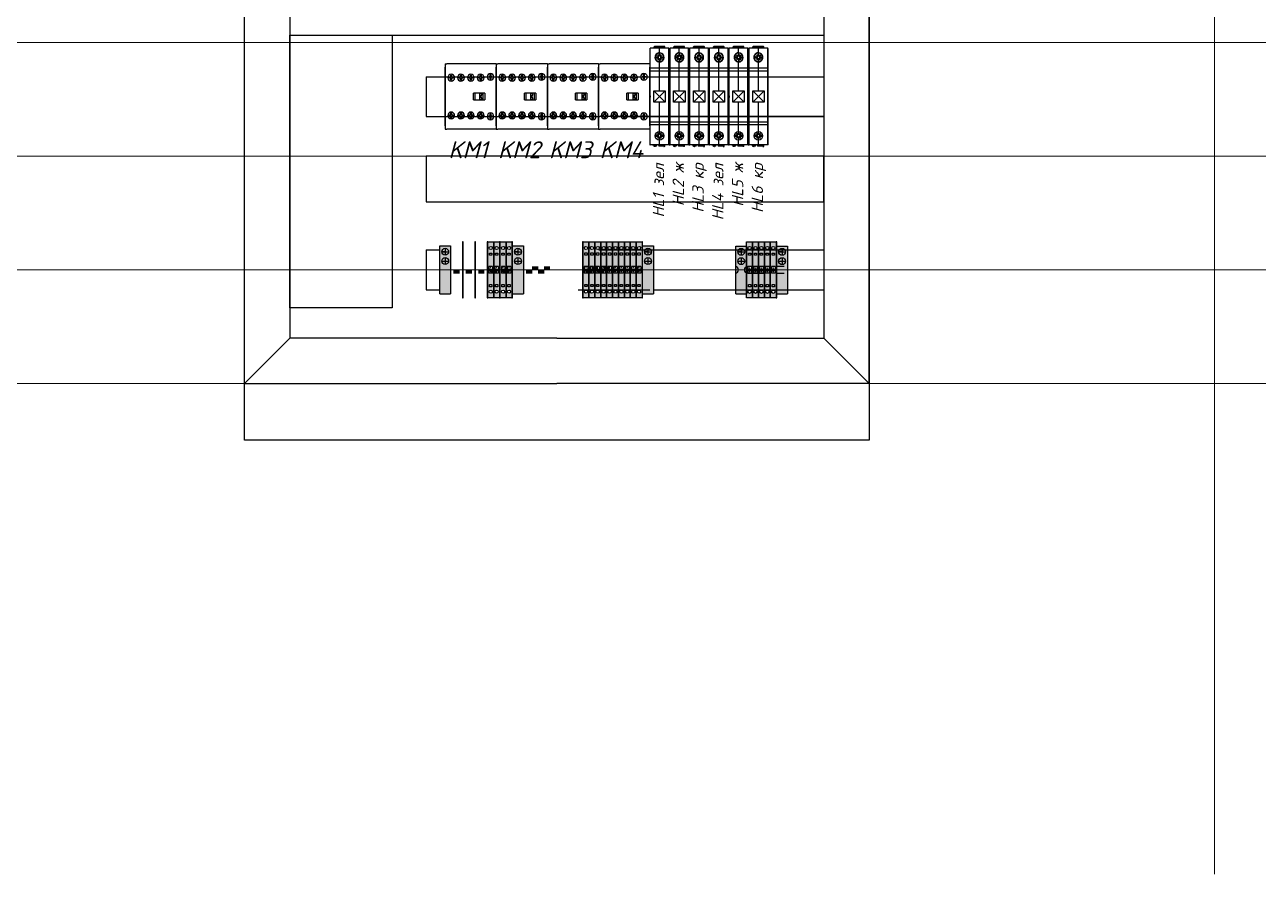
# Model space of a CAD drawing. Header units: millimetres. Extents: x 0 to 53000, y -591 to 24400.
# Drawn here: x 24309 to 25395, y 1893 to 2641 of the extents above; entities that cross this region are included whole.
import ezdxf
from ezdxf.enums import TextEntityAlignment as Align

# ---------------------------------------------------------------- set-up
doc = ezdxf.new("R2010")
doc.units = ezdxf.units.MM
for name, color, linetype, lineweight in [('КК перф 40х60', 6, 'Continuous', 30), ('Основная', 7, 'Continuous', 30), ('Перемычка', 6, 'Continuous', 140)]:
    doc.layers.add(name, color=color, linetype=linetype, lineweight=lineweight)
doc.layers.add('Привязки', color=2, linetype='Continuous', lineweight=0, plot=False, transparency=0.8)
doc.styles.add('текст', font='isocpeui.ttf')

# ---------------------------------------------------------------- blocks, each defined once
blk = doc.blocks.new('КМ')
at = {"layer": 'Основная'}
for p, q in [((0, 28.8), (0, 28.8)), ((0, 28.8), (0, 25.8)), ((0, 28.8), (1.4, 28.8)), ((0, 28.8), (0, -28.8)), ((0, 23.4), (0, 25.8)), ((0, 25.8), (0, 25.8)), ((0, -23.4), (0, 23.4)), ((0, 23.4), (0, 23.4)), ((0, 22), (0, 22)), ((1.4, 28.8), (1.4, 28.8)), ((43.6, 28.8), (1.4, 28.8)), ((43.6, 28.8), (43.6, 28.8)), ((45, 28.8), (43.6, 28.8)), ((45, 28.8), (45, 28.8)), ((45, 28.8), (45, 25.8)), ((45, 25.8), (45, 25.8)), ((45, 23.4), (45, 25.8)), ((45, 23.4), (45, 23.4)), ((45, -23.4), (45, 23.4)), ((45, 22), (45, 22)), ((0, 16.5), (0, 16.5)), ((3.7, 16.2), (3.7, 17)), ((3.7, 17), (4.9, 17)), ((3.7, 17), (3.7, 17)), ((4.9, 16.2), (3.7, 16.2)), ((3.7, 16.2), (3.7, 16.2)), ((4.9, 18.9), (5.7, 18.9)), ((4.9, 17), (4.9, 18.9)), ((4.9, 18.9), (4.9, 18.9)), ((4.9, 17), (4.9, 17)), ((4.9, 14.4), (4.9, 16.2)), ((4.9, 16.2), (4.9, 16.2)), ((5.7, 14.4), (4.9, 14.4)), ((4.9, 14.4), (4.9, 14.4)), ((5.7, 18.9), (5.7, 17)), ((5.7, 18.9), (5.7, 18.9)), ((5.7, 17), (6.9, 17)), ((5.7, 17), (5.7, 17)), ((6.9, 16.2), (5.7, 16.2)), ((5.7, 16.2), (5.7, 14.4)), ((5.7, 16.2), (5.7, 16.2)), ((5.7, 14.4), (5.7, 14.4)), ((6.9, 17), (6.9, 16.2)), ((6.9, 17), (6.9, 17)), ((6.9, 16.2), (6.9, 16.2)), ((12.3, 16.2), (12.3, 17)), ((12.3, 17), (13.5, 17)), ((12.3, 17), (12.3, 17)), ((13.5, 16.2), (12.3, 16.2)), ((12.3, 16.2), (12.3, 16.2)), ((13.5, 18.9), (14.3, 18.9)), ((13.5, 17), (13.5, 18.9)), ((13.5, 18.9), (13.5, 18.9)), ((13.5, 17), (13.5, 17)), ((13.5, 14.4), (13.5, 16.2)), ((13.5, 16.2), (13.5, 16.2)), ((14.3, 14.4), (13.5, 14.4)), ((13.5, 14.4), (13.5, 14.4)), ((14.3, 18.9), (14.3, 17)), ((14.3, 18.9), (14.3, 18.9)), ((14.3, 17), (15.5, 17)), ((14.3, 17), (14.3, 17)), ((15.5, 16.2), (14.3, 16.2)), ((14.3, 16.2), (14.3, 14.4)), ((14.3, 16.2), (14.3, 16.2)), ((14.3, 14.4), (14.3, 14.4)), ((15.5, 17), (15.5, 16.2)), ((15.5, 17), (15.5, 17)), ((15.5, 16.2), (15.5, 16.2)), ((21, 16.2), (21, 17)), ((21, 17), (22.2, 17)), ((21, 17), (21, 17)), ((22.2, 16.2), (21, 16.2)), ((21, 16.2), (21, 16.2)), ((22.2, 18.9), (23, 18.9)), ((22.2, 17), (22.2, 18.9)), ((22.2, 18.9), (22.2, 18.9)), ((22.2, 17), (22.2, 17)), ((22.2, 14.4), (22.2, 16.2)), ((22.2, 16.2), (22.2, 16.2)), ((23, 14.4), (22.2, 14.4)), ((22.2, 14.4), (22.2, 14.4)), ((23, 18.9), (23, 17)), ((23, 18.9), (23, 18.9)), ((23, 17), (24.2, 17)), ((23, 17), (23, 17)), ((24.2, 16.2), (23, 16.2)), ((23, 16.2), (23, 14.4)), ((23, 16.2), (23, 16.2)), ((23, 14.4), (23, 14.4)), ((24.2, 17), (24.2, 16.2)), ((24.2, 17), (24.2, 17)), ((24.2, 16.2), (24.2, 16.2)), ((29.6, 16.2), (29.6, 17)), ((29.6, 17), (30.8, 17)), ((29.6, 17), (29.6, 17)), ((30.8, 16.2), (29.6, 16.2)), ((29.6, 16.2), (29.6, 16.2)), ((30.8, 18.9), (31.6, 18.9)), ((30.8, 17), (30.8, 18.9)), ((30.8, 18.9), (30.8, 18.9)), ((30.8, 17), (30.8, 17)), ((30.8, 14.4), (30.8, 16.2)), ((30.8, 16.2), (30.8, 16.2)), ((31.6, 14.4), (30.8, 14.4)), ((30.8, 14.4), (30.8, 14.4)), ((31.6, 18.9), (31.6, 17)), ((31.6, 18.9), (31.6, 18.9)), ((31.6, 17), (32.8, 17)), ((31.6, 17), (31.6, 17)), ((32.8, 16.2), (31.6, 16.2)), ((31.6, 16.2), (31.6, 14.4)), ((31.6, 16.2), (31.6, 16.2)), ((31.6, 14.4), (31.6, 14.4)), ((32.8, 17), (32.8, 16.2)), ((32.8, 17), (32.8, 17)), ((32.8, 16.2), (32.8, 16.2)), ((38.3, 17), (38.3, 17.8)), ((38.3, 17.8), (39.5, 17.8)), ((38.3, 17.8), (38.3, 17.8)), ((39.5, 17), (38.3, 17)), ((38.3, 17), (38.3, 17)), ((39.5, 19.7), (40.3, 19.7)), ((39.5, 17.8), (39.5, 19.7)), ((39.5, 19.7), (39.5, 19.7)), ((39.5, 17.8), (39.5, 17.8)), ((39.5, 15.2), (39.5, 17)), ((39.5, 17), (39.5, 17)), ((40.3, 15.2), (39.5, 15.2)), ((39.5, 15.2), (39.5, 15.2)), ((40.3, 19.7), (40.3, 17.8)), ((40.3, 19.7), (40.3, 19.7)), ((40.3, 17.8), (41.5, 17.8)), ((40.3, 17.8), (40.3, 17.8)), ((41.5, 17), (40.3, 17)), ((40.3, 17), (40.3, 15.2)), ((40.3, 17), (40.3, 17)), ((40.3, 15.2), (40.3, 15.2)), ((41.5, 17.8), (41.5, 17)), ((41.5, 17.8), (41.5, 17.8)), ((41.5, 17), (41.5, 17)), ((45, 16.5), (45, 16.5)), ((24.8, -3), (24.8, 3)), ((34.8, 3), (24.8, 3)), ((26.3, -3), (26.3, 3)), ((32.2, 2.5), (30.2, 2.5)), ((30.2, 2.5), (30.2, 2.5)), ((30.2, 2.5), (30.2, -2.5)), ((31.7, -1.2), (31.7, 1.2)), ((31.7, 1.2), (32.2, 1.2)), ((31.7, 1.2), (31.7, 1.2)), ((32.2, 2.5), (32.2, 2.5)), ((32.2, 1.2), (32.2, 2.5)), ((32.2, 1.2), (32.2, 1.2)), ((33.2, 3), (33.2, -3)), ((34.8, 3), (34.8, -3)), ((24.8, -3), (34.8, -3)), ((24.8, -3), (24.8, -3)), ((26.3, -3), (26.3, -3)), ((32.2, -2.5), (30.2, -2.5)), ((30.2, -2.5), (30.2, -2.5)), ((32.2, -1.2), (31.7, -1.2)), ((31.7, -1.2), (31.7, -1.2)), ((32.2, -2.5), (32.2, -1.2)), ((32.2, -1.2), (32.2, -1.2)), ((32.2, -2.5), (32.2, -2.5)), ((33.2, -3), (33.2, -3)), ((34.8, -3), (34.8, -3)), ((0, -16.5), (0, -16.5)), ((0, -17.5), (0, -17.5)), ((3.7, -17), (3.7, -16.2)), ((3.7, -16.2), (4.9, -16.2)), ((3.7, -16.2), (3.7, -16.2)), ((4.9, -17), (3.7, -17)), ((3.7, -17), (3.7, -17)), ((4.9, -14.4), (5.7, -14.4)), ((4.9, -16.2), (4.9, -14.4)), ((4.9, -14.4), (4.9, -14.4)), ((4.9, -16.2), (4.9, -16.2)), ((4.9, -18.9), (4.9, -17)), ((4.9, -17), (4.9, -17)), ((5.7, -18.9), (4.9, -18.9)), ((4.9, -18.9), (4.9, -18.9)), ((5.7, -14.4), (5.7, -16.2)), ((5.7, -14.4), (5.7, -14.4)), ((5.7, -16.2), (6.9, -16.2)), ((5.7, -16.2), (5.7, -16.2)), ((6.9, -17), (5.7, -17)), ((5.7, -17), (5.7, -18.9)), ((5.7, -17), (5.7, -17)), ((5.7, -18.9), (5.7, -18.9)), ((6.9, -16.2), (6.9, -17)), ((6.9, -16.2), (6.9, -16.2)), ((6.9, -17), (6.9, -17)), ((12.3, -17), (12.3, -16.2)), ((12.3, -16.2), (13.5, -16.2)), ((12.3, -16.2), (12.3, -16.2)), ((13.5, -17), (12.3, -17)), ((12.3, -17), (12.3, -17)), ((13.5, -14.4), (14.3, -14.4)), ((13.5, -16.2), (13.5, -14.4)), ((13.5, -14.4), (13.5, -14.4)), ((13.5, -16.2), (13.5, -16.2)), ((13.5, -18.9), (13.5, -17)), ((13.5, -17), (13.5, -17)), ((14.3, -18.9), (13.5, -18.9)), ((13.5, -18.9), (13.5, -18.9)), ((14.3, -14.4), (14.3, -16.2)), ((14.3, -14.4), (14.3, -14.4)), ((14.3, -16.2), (15.5, -16.2)), ((14.3, -16.2), (14.3, -16.2)), ((15.5, -17), (14.3, -17)), ((14.3, -17), (14.3, -18.9)), ((14.3, -17), (14.3, -17)), ((14.3, -18.9), (14.3, -18.9)), ((15.5, -16.2), (15.5, -17)), ((15.5, -16.2), (15.5, -16.2)), ((15.5, -17), (15.5, -17)), ((21, -17), (21, -16.2)), ((21, -16.2), (22.2, -16.2)), ((21, -16.2), (21, -16.2)), ((22.2, -17), (21, -17)), ((21, -17), (21, -17)), ((22.2, -14.4), (23, -14.4)), ((22.2, -16.2), (22.2, -14.4)), ((22.2, -14.4), (22.2, -14.4)), ((22.2, -16.2), (22.2, -16.2)), ((22.2, -18.9), (22.2, -17)), ((22.2, -17), (22.2, -17)), ((23, -18.9), (22.2, -18.9)), ((22.2, -18.9), (22.2, -18.9)), ((23, -14.4), (23, -16.2)), ((23, -14.4), (23, -14.4)), ((23, -16.2), (24.2, -16.2)), ((23, -16.2), (23, -16.2)), ((24.2, -17), (23, -17)), ((23, -17), (23, -18.9)), ((23, -17), (23, -17)), ((23, -18.9), (23, -18.9)), ((24.2, -16.2), (24.2, -17)), ((24.2, -16.2), (24.2, -16.2)), ((24.2, -17), (24.2, -17)), ((29.6, -17), (29.6, -16.2)), ((29.6, -16.2), (30.8, -16.2)), ((29.6, -16.2), (29.6, -16.2)), ((30.8, -17), (29.6, -17)), ((29.6, -17), (29.6, -17)), ((30.8, -14.4), (31.6, -14.4)), ((30.8, -16.2), (30.8, -14.4)), ((30.8, -14.4), (30.8, -14.4)), ((30.8, -16.2), (30.8, -16.2)), ((30.8, -18.9), (30.8, -17)), ((30.8, -17), (30.8, -17)), ((31.6, -18.9), (30.8, -18.9)), ((30.8, -18.9), (30.8, -18.9)), ((31.6, -14.4), (31.6, -16.2)), ((31.6, -14.4), (31.6, -14.4)), ((31.6, -16.2), (32.8, -16.2)), ((31.6, -16.2), (31.6, -16.2)), ((32.8, -17), (31.6, -17)), ((31.6, -17), (31.6, -18.9)), ((31.6, -17), (31.6, -17)), ((31.6, -18.9), (31.6, -18.9)), ((32.8, -16.2), (32.8, -17)), ((32.8, -16.2), (32.8, -16.2)), ((32.8, -17), (32.8, -17)), ((38.3, -17.8), (38.3, -17)), ((38.3, -17), (39.5, -17)), ((38.3, -17), (38.3, -17)), ((38.3, -17.8), (38.3, -17)), ((38.3, -17), (39.5, -17)), ((38.3, -17), (38.3, -17)), ((39.5, -17.8), (38.3, -17.8)), ((38.3, -17.8), (38.3, -17.8)), ((39.5, -17.8), (38.3, -17.8)), ((38.3, -17.8), (38.3, -17.8)), ((39.5, -15.2), (40.3, -15.2)), ((39.5, -17), (39.5, -15.2)), ((39.5, -15.2), (39.5, -15.2)), ((39.5, -15.2), (40.3, -15.2)), ((39.5, -17), (39.5, -15.2)), ((39.5, -15.2), (39.5, -15.2)), ((39.5, -17), (39.5, -17)), ((39.5, -17), (39.5, -17)), ((39.5, -19.7), (39.5, -17.8)), ((39.5, -17.8), (39.5, -17.8)), ((39.5, -19.7), (39.5, -17.8)), ((39.5, -17.8), (39.5, -17.8)), ((40.3, -19.7), (39.5, -19.7)), ((39.5, -19.7), (39.5, -19.7)), ((40.3, -19.7), (39.5, -19.7)), ((39.5, -19.7), (39.5, -19.7)), ((40.3, -15.2), (40.3, -17)), ((40.3, -15.2), (40.3, -15.2)), ((40.3, -15.2), (40.3, -17)), ((40.3, -15.2), (40.3, -15.2)), ((40.3, -17), (41.5, -17)), ((40.3, -17), (40.3, -17)), ((40.3, -17), (41.5, -17)), ((40.3, -17), (40.3, -17)), ((41.5, -17.8), (40.3, -17.8)), ((40.3, -17.8), (40.3, -19.7)), ((40.3, -17.8), (40.3, -17.8)), ((41.5, -17.8), (40.3, -17.8)), ((40.3, -17.8), (40.3, -19.7)), ((40.3, -17.8), (40.3, -17.8)), ((40.3, -19.7), (40.3, -19.7)), ((40.3, -19.7), (40.3, -19.7)), ((41.5, -17), (41.5, -17.8)), ((41.5, -17), (41.5, -17)), ((41.5, -17), (41.5, -17.8)), ((41.5, -17), (41.5, -17)), ((41.5, -17.8), (41.5, -17.8)), ((41.5, -17.8), (41.5, -17.8)), ((45, -16.5), (45, -16.5)), ((45, -17.5), (45, -17.5)), ((0, -22), (0, -22)), ((0, -25.8), (0, -23.4)), ((0, -23.4), (0, -23.4)), ((0, -25.8), (0, -28.8)), ((0, -25.8), (0, -25.8)), ((0, -28.8), (0, -28.8)), ((0, -28.8), (1.4, -28.8)), ((43.6, -28.8), (1.4, -28.8)), ((1.4, -28.8), (1.4, -28.8)), ((43.6, -28.8), (43.6, -28.8)), ((45, -28.8), (43.6, -28.8)), ((45, -22), (45, -22)), ((45, -23.4), (45, -23.4)), ((45, -25.8), (45, -23.4)), ((45, -25.8), (45, -25.8)), ((45, -25.8), (45, -28.8)), ((45, -28.8), (45, -28.8))]:
    blk.add_line(p, q, dxfattribs=at)
for centre, start, end in [((5.3, 16.6), 0, 180), ((5.3, 16.6), 180, 270), ((5.3, 16.6), 270, 0), ((13.9, 16.6), 0, 180), ((13.9, 16.6), 180, 270), ((13.9, 16.6), 270, 0), ((22.6, 16.6), 0, 180), ((22.6, 16.6), 180, 270), ((22.6, 16.6), 270, 0), ((31.2, 16.6), 0, 180), ((31.2, 16.6), 180, 270), ((31.2, 16.6), 270, 0), ((39.9, 17.4), 90, 180), ((39.9, 17.4), 180, 0), ((39.9, 17.4), 0, 90), ((5.3, -16.6), 0, 180), ((5.3, -16.6), 180, 270), ((5.3, -16.6), 270, 0), ((13.9, -16.6), 90, 180), ((13.9, -16.6), 180, 0), ((13.9, -16.6), 0, 90), ((22.6, -16.6), 90, 180), ((22.6, -16.6), 180, 0), ((22.6, -16.6), 0, 90), ((31.2, -16.6), 0, 180), ((31.2, -16.6), 180, 270), ((31.2, -16.6), 270, 0), ((39.9, -17.4), 90, 180), ((39.9, -17.4), 0, 180), ((39.9, -17.4), 180, 270), ((39.9, -17.4), 0, 90), ((39.9, -17.4), 270, 0)]:
    blk.add_arc(centre, 3, start, end, dxfattribs=at)
at = {"layer": 'Основная', "style": 'текст'}
blk.add_attdef('№', text='', height=20, dxfattribs=at).set_placement((20.1, -46.8), align=Align.MIDDLE_CENTER)
blk = doc.blocks.new('КПИ 2-2.5')
at = {"layer": 'Основная'}
for p, q in [((0, -24.65), (0, 24.65)), ((0, 24.65), (5.2, 24.65)), ((5.2, 24.65), (5.2, -24.65)), ((2.6, 3), (1.025, 3)), ((1.025, 3), (1.025, 0)), ((1.025, 0.5), (4.175, 0.5)), ((1.025, 0.5), (4.175, 0.5)), ((1.025, 0), (1.025, -3)), ((4.175, 3), (2.6, 3)), ((4.175, 3), (4.175, 0)), ((4.175, 0), (4.175, -3)), ((4.175, -0.5), (1.025, -0.5)), ((1.025, -0.5), (4.175, -0.5)), ((2.6, -3), (1.025, -3)), ((4.175, -3), (2.6, -3)), ((5.2, -24.65), (0, -24.65))]:
    blk.add_line(p, q, dxfattribs=at)
for points in [[(1.6, 14.825), (3.6, 14.825), (3.6, 12.825), (1.6, 12.825)], [(1.6, -12.825), (3.6, -12.825), (3.6, -14.825), (1.6, -14.825)]]:
    blk.add_lwpolyline(points, close=True, dxfattribs=at)
for centre in [(2.6, 19.2375), (2.6, -19.2375)]:
    blk.add_circle(centre, 1.4187, dxfattribs=at)
blk = doc.blocks.new('КПИ 2-2.5 синяя')
at = {"layer": 'Основная', "true_color": 0x22346e}
h = blk.add_hatch(color=159, dxfattribs=at)
h.dxf.hatch_style = 1
h.paths.add_polyline_path([(5.2, 24.6), (0, 24.6), (0, -24.6), (5.2, -24.6)])
h.paths.add_polyline_path([(4.2, 3), (4.2, 0), (4.2, -3), (2.6, -3), (1, -3), (1, 0), (1, 3), (2.6, 3)], flags=16)
h.paths.add_polyline_path([(1.6, 12.8), (1.6, 14.8), (3.6, 14.8), (3.6, 12.8)], flags=16)
h.paths.add_polyline_path([(1.2, 19.2, -1), (4, 19.2, -1)], flags=16)
h.paths.add_polyline_path([(3.6, -12.8), (3.6, -14.8), (1.6, -14.8), (1.6, -12.8)], flags=16)
h.paths.add_polyline_path([(4, -19.2, -1), (1.2, -19.2, -1)], flags=16)
at = {"layer": 'Привязки'}
for centre in [(2.6, 1.8), (2.6, -1.7)]:
    blk.add_circle(centre, 0.00000908, dxfattribs=at)
for p in [(2.6, 1.8), (2.6, 1.8), (2.6, 1.8), (2.6, 1.8), (2.6, 1.8), (2.6, 1.8), (2.6, -1.7), (2.6, -1.7), (2.6, -1.7), (2.6, -1.7), (2.6, -1.7), (2.6, -1.7)]:
    blk.add_point(p, dxfattribs=at)
at = {"layer": 'Основная'}
blk.add_blockref('КПИ 2-2.5', (0, 0), dxfattribs=at)
blk = doc.blocks.new('КПИ 2-2.5 ЖЗ')
at = {"layer": 'Основная', "true_color": 0x939598}
h = blk.add_hatch(color=252, dxfattribs=at)
h.set_gradient(color1=(19, 103, 52), color2=(200, 201, 45), rotation=45, name='CYLINDER')
h.paths.add_polyline_path([(5.2, 24.6), (0, 24.6), (0, 0), (1, 0), (1, 3), (2.6, 3), (4.2, 3), (4.2, -3), (5.2, -3)])
h.paths.add_polyline_path([(1.6, 12.8), (1.6, 14.8), (3.6, 14.8), (3.6, 12.8)], flags=16)
edge = h.paths.add_edge_path(flags=16)
edge.add_arc((2.6, 19.2), 1.42, 0, 360)
at = {"layer": 'Основная'}
h = blk.add_hatch(color=256, dxfattribs=at)
h.set_gradient(color1=(200, 201, 45), color2=(19, 103, 52), rotation=45, name='CYLINDER')
h.paths.add_polyline_path([(5.2, 0), (4.2, 0), (4.2, -3), (2.6, -3), (1, -3), (1, 3), (0, 3), (0, -24.6), (5.2, -24.6)])
h.paths.add_polyline_path([(3.6, -12.8), (3.6, -14.8), (1.6, -14.8), (1.6, -12.8)], flags=16)
edge = h.paths.add_edge_path(flags=16)
edge.add_arc((2.6, -19.2), 1.42, 0, 360)
at = {"layer": 'Привязки'}
for centre in [(2.6, 1.8), (2.6, -1.7)]:
    blk.add_circle(centre, 0.00000908, dxfattribs=at)
for p in [(2.6, 1.8), (2.6, 1.8), (2.6, 1.8), (2.6, 1.8), (2.6, 1.8), (2.6, 1.8), (2.6, -1.7), (2.6, -1.7), (2.6, -1.7), (2.6, -1.7), (2.6, -1.7), (2.6, -1.7)]:
    blk.add_point(p, dxfattribs=at)
at = {"layer": 'Основная'}
blk.add_blockref('КПИ 2-2.5', (0, 0), dxfattribs=at)
blk = doc.blocks.new('Заглушка КПИ зеленая 1.5-2.5')
at = {"layer": 'Основная'}
h = blk.add_hatch(color=3, dxfattribs=at)
h.dxf.hatch_style = 1
h.paths.add_polyline_path([(2212.9, 559.4), (2213.4, 559.4), (2213.4, 608.6), (2212.9, 608.6)])
for p, q in [((2212.9, 608.6), (2212.9, 559.4)), ((2213.4, 608.6), (2212.9, 608.6)), ((2213.4, 559.4), (2213.4, 608.6)), ((2212.9, 559.4), (2213.4, 559.4))]:
    blk.add_line(p, q, dxfattribs=at)
blk = doc.blocks.new('Стопор на DIN')
at = {"layer": 'Основная', "true_color": 0x939598}
h = blk.add_hatch(color=252, dxfattribs=at)
h.dxf.hatch_style = 1
h.paths.add_polyline_path([(0, 21), (-9.5, 21), (-9.5, -21), (0, -21)])
at = {"layer": 'Основная'}
for p, q in [((-9.5, -21), (-9.5, 21)), ((-9.5, 21), (0, 21)), ((-4.8, 15.9), (-7.8, 15.9)), ((-7.8, 15.9), (-1.7, 15.9)), ((-4.8, 19), (-4.8, 12.9)), ((0, 21), (0, -21)), ((-7.8, 7.7), (-1.7, 7.7)), ((-4.8, 10.7), (-4.8, 4.6)), ((-9.5, -21), (0, -21))]:
    blk.add_line(p, q, dxfattribs=at)
for centre in [(-4.8, 15.9), (-4.8, 7.7)]:
    blk.add_circle(centre, 3.05, dxfattribs=at)
blk = doc.blocks.new('1P Лампа Din')
at = {"layer": 'Основная', "color": 7, "linetype": 'Continuous'}
for p, q in [((4.2, 44), (3.9, 43.8)), ((3.9, 42.5), (3.9, 43.8)), ((4.2, 43.5), (3.9, 43.3)), ((4.2, 43.5), (4.2, 44)), ((13.2, 44), (4.2, 44)), ((4.2, 43.5), (4.7, 43.5)), ((4.9, 42.5), (4.9, 43.7)), ((8.7, 42.5), (8.7, 44)), ((12.4, 42.5), (12.4, 44)), ((12.8, 43.5), (13.4, 43.5)), ((13.4, 43.8), (13.2, 44)), ((13.4, 42.5), (13.4, 43.8)), ((0, 42.2), (0, 6.6)), ((0.2, 42.4), (0.5, 42.4)), ((0.5, 5.7), (0.5, 42.5)), ((16.9, 42.5), (0.5, 42.5)), ((5.5, 35.1), (7.7, 35.1)), ((7.7, 33.8), (5.5, 33.8)), ((6.9, 36.3), (7.8, 35.3)), ((7.9, 35.5), (6.9, 36.3)), ((7.8, 33.7), (6.9, 32.7)), ((6.9, 32.7), (7.9, 33.6)), ((7.8, 35.3), (7.9, 35.4)), ((7.9, 33.6), (7.8, 33.7)), ((8.2, 35.6), (8.2, 37)), ((8.2, 33.4), (8.2, 32)), ((8.7, 38.5), (8.7, 42.5)), ((8.7, 38.4), (8.7, 38.5)), ((8.7, 38.4), (8.7, 38.2)), ((9.2, 37), (9.2, 35.6)), ((9.2, 33.4), (9.2, 32)), ((10.5, 36.3), (9.5, 35.5)), ((9.5, 35.4), (9.6, 35.3)), ((9.6, 33.7), (9.5, 33.6)), ((9.5, 33.5), (10.5, 32.7)), ((9.6, 35.3), (10.5, 36.3)), ((10.5, 32.7), (9.6, 33.7)), ((9.7, 35.1), (11.9, 35.1)), ((11.9, 33.8), (9.7, 33.8)), ((16.9, 5.7), (16.9, 42.5)), ((17.2, 42.4), (16.9, 42.4)), ((17.4, -42.2), (17.4, 42.2)), ((0.2, 25), (0.5, 25)), ((0.2, 22.4), (0.5, 22.4)), ((16.9, 25), (0.5, 25)), ((16.9, 22.5), (0.5, 22.5)), ((6.1, 31.5), (6.3, 31.5)), ((8.7, 30.7), (7.8, 30.7)), ((8.7, 30.6), (8.1, 30.6)), ((8.7, 30.8), (8.7, 30.7)), ((8.7, 30.6), (8.7, 30.7)), ((8.7, 30.6), (9.5, 30.7)), ((8.7, 30.5), (8.7, 30.6)), ((8.7, 5), (8.7, 30.5)), ((10.1, 30.8), (9.6, 30.8)), ((17.2, 25), (16.9, 25)), ((17.2, 22.4), (16.9, 22.4)), ((0, -6.6), (0, 6.6)), ((0.5, -5.7), (0.5, 5.7)), ((16.9, 5.7), (16.9, -5.7)), ((0, -6.6), (0, -42.2)), ((0.5, -42.5), (0.5, -5.7)), ((8.7, -30.8), (8.7, -5)), ((16.9, -42.5), (16.9, -5.7)), ((0.2, -22.4), (0.5, -22.4)), ((0.2, -25), (0.5, -25)), ((16.9, -22.5), (0.5, -22.5)), ((16.9, -25), (0.5, -25)), ((8.2, -33.3), (8.2, -31.9)), ((9.2, -33.3), (9.2, -31.9)), ((17.2, -22.4), (16.9, -22.4)), ((17.2, -25), (16.9, -25)), ((0.2, -42.4), (0.5, -42.4)), ((16.9, -42.5), (0.5, -42.5)), ((2.6, -42.6), (2.6, -42.5)), ((2.6, -42.6), (3.9, -42.6)), ((3.9, -43.8), (3.9, -42.5)), ((4.2, -43.5), (3.9, -43.3)), ((4.9, -43.7), (4.9, -42.5)), ((5.5, -33.8), (7.7, -33.8)), ((7.7, -35.1), (5.5, -35.1)), ((6.1, -42.5), (6.1, -43.2)), ((7.7, -42.6), (6.1, -42.6)), ((7.9, -33.4), (6.9, -32.6)), ((6.9, -32.6), (7.8, -33.6)), ((7.8, -35.2), (6.9, -36.2)), ((6.9, -36.2), (7.9, -35.4)), ((7.7, -42.5), (7.7, -42.8)), ((7.8, -33.6), (7.9, -33.5)), ((7.9, -35.3), (7.8, -35.2)), ((8.2, -36.9), (8.2, -35.5)), ((8.3, -43.3), (12.4, -43.4)), ((8.7, -42.5), (8.7, -38.2)), ((9.2, -35.5), (9.2, -36.9)), ((10.5, -32.6), (9.5, -33.5)), ((9.5, -33.5), (9.6, -33.6)), ((9.6, -35.2), (9.5, -35.3)), ((9.5, -35.4), (10.5, -36.2)), ((9.6, -33.6), (10.5, -32.6)), ((10.5, -36.2), (9.6, -35.2)), ((9.7, -33.8), (11.9, -33.8)), ((11.9, -35.1), (9.7, -35.1)), ((12.4, -42.5), (12.4, -43.7)), ((13.2, -43.5), (13.4, -43.3)), ((13.4, -43.8), (13.4, -42.5)), ((14.8, -42.6), (13.4, -42.6)), ((14.8, -42.6), (14.8, -42.5)), ((17.2, -42.4), (16.9, -42.4)), ((4.2, -44), (3.9, -43.8)), ((4.7, -43.5), (4.2, -43.5)), ((4.2, -44), (4.2, -43.5)), ((4.7, -44), (4.2, -44)), ((5.8, -43.5), (4.9, -43.5)), ((13.2, -43.5), (12.8, -43.5)), ((13.2, -44), (12.8, -44)), ((13.2, -44), (13.2, -43.5)), ((13.2, -44), (13.4, -43.8))]:
    blk.add_line(p, q, dxfattribs=at)
at = {"layer": 'Основная', "color": 9, "linetype": 'Continuous'}
for p, q in [((4.7, 43.5), (4.7, 44)), ((12.4, 43.7), (4.9, 43.7)), ((12.8, 44), (12.8, 43.5)), ((8.7, 38.4), (8.4, 38.4)), ((6.9, 31), (6.8, 31)), ((7.4, 30.8), (7.3, 30.8)), ((8.9, 30.6), (8.7, 30.6)), ((0.2, -1), (0.2, 1)), ((2.8, -42.6), (2.8, -42.5)), ((5.8, -43.2), (4.9, -43.2)), ((5.8, -42.5), (5.8, -43.2)), ((5.8, -43.2), (6.1, -43.2)), ((5.8, -43.5), (5.8, -43.2)), ((6.5, -42.6), (6.5, -42.5)), ((7.9, -42.8), (7.7, -42.8)), ((7.9, -42.5), (7.9, -42.8)), ((7.9, -42.8), (12.4, -42.9)), ((14.6, -42.6), (14.6, -42.5)), ((4.7, -44), (4.7, -43.5)), ((12.8, -43.5), (12.8, -44))]:
    blk.add_line(p, q, dxfattribs=at)
at = {"layer": 'Основная'}
for p, q in [((16.9, -42.5), (16.9, 42.5)), ((3.7, -5), (3.7, 5)), ((3.7, 5), (8.7, 5)), ((3.7, -5), (13.7, 5)), ((3.7, 5), (13.7, -5)), ((8.7, 5), (13.7, 5)), ((13.7, 5), (13.7, -5)), ((13.7, -5), (3.7, -5))]:
    blk.add_line(p, q, dxfattribs=at)
at = {"layer": 'Основная', "color": 7, "linetype": 'Continuous'}
for points in [[(6.9, 31), (6.9, 31), (6.9, 31.1), (6.8, 31.1), (6.8, 31.1), (6.8, 31.1), (6.8, 31.1), (6.7, 31.2), (6.7, 31.2), (6.7, 31.2), (6.7, 31.2), (6.7, 31.2), (6.7, 31.2), (6.7, 31.2), (6.7, 31.2), (6.7, 31.2)], [(7.5, 30.8), (7.4, 30.8), (7.3, 30.8), (7.3, 30.8), (7.2, 30.9), (7.2, 30.9), (7.1, 30.9), (7.1, 30.9), (7, 31), (7, 31), (6.9, 31)], [(7.6, 30.7), (7.5, 30.7), (7.5, 30.8)], [(8.7, 30.5), (8.6, 30.5), (8.5, 30.6), (8.4, 30.6), (8.3, 30.6), (8.2, 30.6), (8.1, 30.6), (8, 30.6), (7.9, 30.6), (7.8, 30.7), (7.8, 30.7), (7.7, 30.7), (7.6, 30.7)], [(0, 1.4), (0.1, 1.4), (0.1, 1.2), (0.2, 1.1), (0.2, 0.9), (0.2, 0.8), (0.3, 0.6), (0.3, 0.5), (0.3, 0.3), (0.3, 0.1), (0.3, 0)], [(0.3, 0), (0.3, -0.1), (0.3, -0.3), (0.3, -0.5), (0.3, -0.6), (0.2, -0.8), (0.2, -0.9), (0.2, -1.1), (0.1, -1.2), (0.1, -1.4), (0, -1.4)], [(7.7, -42.8), (7.7, -42.8), (7.7, -42.9), (7.7, -42.9), (7.7, -43), (7.7, -43), (7.8, -43.1), (7.8, -43.1), (7.8, -43.2), (7.9, -43.2), (8, -43.2), (8, -43.3), (8.1, -43.3), (8.2, -43.3), (8.2, -43.3), (8.3, -43.3), (8.3, -43.3)]]:
    blk.add_lwpolyline(points, dxfattribs=at)
blk.add_circle((8.7, -34.5), 3.75, dxfattribs=at)
for centre, radius, start, end in [((4.7, 43.7), 0.3, 0, 90), ((0.2, 42.2), 0.2, 90, 180), ((0.2, 42.2), 0.2, 98.0214, 100.1321), ((8.7, 34.5), 3.75, 270, 237.5106), ((8.7, 34.5), 3.25, 168.463, 191.537), ((8.7, 34.5), 2.12, 162.1391, 197.8609), ((8.7, 34.5), 1.22, 147.8061, 180), ((8.7, 34.5), 1.22, 180, 212.1939), ((7.7, 35.3), 0.2, 270, 45.4387), ((7.7, 33.6), 0.2, 313.0821, 90), ((8, 35.6), 0.2, 225.4387, 0), ((8, 33.4), 0.2, 0, 133.0821), ((8.7, 34.5), 2.58, 78.463, 101.537), ((8.7, 34.5), 1.22, 65.0308, 114.9692), ((8.7, 34.5), 1.22, 245.0308, 294.9692), ((9.4, 35.6), 0.2, 180, 314.427), ((9.4, 33.4), 0.2, 45.573, 180), ((9.7, 35.3), 0.2, 134.427, 270), ((9.7, 33.6), 0.2, 90, 225.573), ((8.7, 34.5), 1.22, 327.8061, 32.1939), ((8.7, 34.5), 2.12, 342.1391, 17.8609), ((8.7, 34.5), 3.25, 348.4677, 11.5323), ((17.2, 42.2), 0.2, 0, 90), ((0.2, 22.2), 0.2, 90, 180), ((8.7, 34.5), 3.75, 237.5102, 270), ((8.7, 34.5), 2.58, 258.463, 281.537), ((17.2, 22.2), 0.2, 0, 90), ((0.2, -22.2), 0.2, 180, 270), ((8.7, -34.4), 2.58, 78.463, 101.537), ((17.2, -22.2), 0.2, 270, 0), ((0.2, -42.2), 0.2, 180, 270), ((8.7, -34.4), 3.25, 168.4677, 191.5323), ((5.8, -43.2), 0.3, 270.5773, 0.0001), ((8.7, -34.4), 2.12, 162.1391, 197.8609), ((8.7, -34.4), 1.22, 147.8061, 212.1939), ((7.7, -33.6), 0.2, 270, 45.573), ((7.7, -35.2), 0.2, 314.427, 90), ((8, -33.3), 0.2, 225.573, 0), ((8, -35.5), 0.2, 0, 134.427), ((8.7, -34.4), 1.22, 65.0308, 114.9692), ((8.7, -34.4), 1.22, 245.0308, 294.9692), ((8.7, -34.4), 2.58, 258.463, 281.537), ((9.4, -33.3), 0.2, 180, 313.0821), ((9.4, -35.5), 0.2, 45.4387, 180), ((9.7, -33.6), 0.2, 133.0821, 270), ((9.7, -35.2), 0.2, 90, 225.4387), ((8.7, -34.4), 1.22, 0, 32.1939), ((8.7, -34.4), 1.22, 327.8061, 0), ((8.7, -34.4), 2.12, 342.1391, 17.8609), ((8.7, -34.4), 3.25, 348.463, 11.537), ((17.2, -42.2), 0.2, 270, 0), ((4.7, -43.7), 0.3, 270, 0), ((12.8, -43.7), 0.3, 180, 270)]:
    blk.add_arc(centre, radius, start, end, dxfattribs=at)
at = {"layer": 'Основная', "color": 9, "linetype": 'Continuous'}
for centre, radius, start, end in [((8.7, 34), 3.43, 248.4437, 251.0613), ((8.7, 34.3), 3.71, 269.0949, 269.6269), ((-3.3, 0.1), 3.63, 25.1846, 25.5893), ((-3.3, -0.1), 3.63, 334.4106, 334.8154)]:
    blk.add_arc(centre, radius, start, end, dxfattribs=at)
at = {"layer": 'Основная', "color": 7, "linetype": 'Continuous'}
for centre, major_axis, ratio, start_param, end_param in [((4.7, 43.1), (0, 0.424), 0.707107, -1.570796, 0), ((12.8, 43.1), (0, -0.424), 0.707107, 3.141593, 4.712389), ((8.7, 34.5), (-0.96, 3.84), 0.999989, -0.244062, 2.364686), ((8.7, 34.5), (0, 4.02), 0.99999, 0, 3.141593), ((8.7, 34.5), (0, 3.98), 0.999992, -3.141593, 0), ((8.7, 34.5), (0.49, 3.9), 0.999992, -2.464465, 0.123964), ((8.7, 34.1), (0.08, 3.61), 0.995002, 2.648644, 2.797291), ((4.7, -43.1), (0, 0.424), 0.707107, 3.141593, 4.712389), ((12.8, -43.1), (0, -0.424), 0.707107, -1.570796, 0)]:
    blk.add_ellipse(centre, major_axis=major_axis, ratio=ratio, start_param=start_param, end_param=end_param, dxfattribs=at)
for points, knots in [([(0, 25), (0, 25), (0, 25), (0, 25), (0, 25), (0, 25), (0, 25), (0, 25), (0, 25), (0.1, 25), (0.1, 25), (0.1, 25), (0.2, 25), (0.2, 25), (0.2, 25)], [0, 0, 0, 0, 0.005895, 0.020644, 0.044651, 0.077778, 0.119734, 0.170138, 0.228512, 0.294299, 0.445542, 0.618083, 0.805291, 1, 1, 1, 1]), ([(6.7, 31.3), (6.6, 31.4), (6.6, 31.4), (6.5, 31.4), (6.5, 31.5), (6.4, 31.5), (6.4, 31.5), (6.4, 31.5), (6.3, 31.5), (6.3, 31.5)], [0, 0, 0, 0, 0.379747, 0.538845, 0.676267, 0.791342, 0.883621, 0.952977, 1, 1, 1, 1]), ([(6.3, 31.5), (6.3, 31.5), (6.3, 31.5), (6.3, 31.5), (6.3, 31.5), (6.3, 31.5), (6.3, 31.5), (6.3, 31.5), (6.3, 31.5), (6.3, 31.5), (6.3, 31.4), (6.4, 31.4), (6.4, 31.4), (6.4, 31.4), (6.5, 31.3), (6.5, 31.3), (6.6, 31.2), (6.8, 31.1), (6.9, 31), (6.9, 31)], [0, 0, 0, 0, 0.007018, 0.012553, 0.017389, 0.022644, 0.029231, 0.037639, 0.048102, 0.06074, 0.092744, 0.133867, 0.184095, 0.243299, 0.311264, 0.3877, 0.564453, 0.769976, 1, 1, 1, 1]), ([(7.5, 30.7), (7.5, 30.7), (7.5, 30.7), (7.5, 30.7), (7.5, 30.7), (7.5, 30.7), (7.5, 30.7), (7.4, 30.7), (7.4, 30.8), (7.4, 30.8), (7.3, 30.8), (7.2, 30.8), (7.2, 30.8), (7.1, 30.9), (7, 30.9), (6.9, 30.9), (6.8, 31), (6.7, 31), (6.7, 31.1)], [0, 0, 0, 0, 0.005458, 0.013291, 0.03389, 0.058559, 0.085593, 0.114115, 0.143649, 0.204724, 0.267565, 0.331589, 0.39648, 0.46205, 0.594753, 0.729025, 0.864326, 1, 1, 1, 1]), ([(7.4, 30.8), (7.4, 30.8), (7.4, 30.8), (7.5, 30.8), (7.5, 30.7), (7.5, 30.7), (7.5, 30.7), (7.5, 30.7), (7.5, 30.7), (7.5, 30.7), (7.5, 30.7), (7.5, 30.7), (7.5, 30.7), (7.5, 30.7), (7.5, 30.7), (7.5, 30.7), (7.5, 30.7), (7.5, 30.7), (7.5, 30.7), (7.5, 30.7)], [0, 0, 0, 0, 0.177438, 0.349744, 0.514857, 0.593714, 0.669295, 0.740714, 0.806733, 0.865693, 0.915298, 0.935731, 0.952732, 0.965958, 0.975151, 0.98038, 0.983704, 0.989826, 1, 1, 1, 1]), ([(9.6, 30.8), (9.6, 30.8), (9.6, 30.8), (9.6, 30.8), (9.5, 30.8), (9.5, 30.8), (9.4, 30.8), (9.3, 30.8), (9.1, 30.7), (8.9, 30.7), (8.8, 30.7), (8.7, 30.7)], [0, 0, 0, 0, 0.023304, 0.05548, 0.095738, 0.143181, 0.255996, 0.387171, 0.531126, 0.683471, 1, 1, 1, 1]), ([(8.7, 30.6), (8.8, 30.6), (8.9, 30.6), (9.1, 30.7), (9.2, 30.7), (9.3, 30.7), (9.4, 30.7), (9.5, 30.7), (9.5, 30.7), (9.5, 30.8), (9.6, 30.8), (9.6, 30.8), (9.6, 30.8), (9.6, 30.8), (9.6, 30.8), (9.6, 30.8), (9.6, 30.8), (9.6, 30.8), (9.6, 30.8), (9.6, 30.8), (9.6, 30.8), (9.6, 30.8), (9.6, 30.8), (9.6, 30.8), (9.6, 30.8)], [0, 0, 0, 0, 0.186183, 0.368913, 0.543145, 0.625037, 0.702028, 0.772811, 0.835875, 0.863994, 0.889549, 0.912325, 0.932118, 0.948739, 0.962035, 0.971902, 0.975546, 0.978354, 0.981777, 0.98313, 0.984932, 0.987454, 0.990789, 1, 1, 1, 1]), ([(8.7, 30.6), (8.7, 30.6), (8.8, 30.6), (8.8, 30.6), (8.8, 30.6)], [0, 0, 0, 0, 0.516289, 1, 1, 1, 1]), ([(8.8, 30.6), (8.9, 30.6), (9.1, 30.6), (9.4, 30.6), (9.8, 30.7), (10.3, 30.9), (10.6, 31), (10.8, 31.1)], [0, 0, 0, 0, 0.121776, 0.244126, 0.491017, 0.74288, 1, 1, 1, 1]), ([(17.4, 25), (17.4, 25), (17.4, 25), (17.4, 25), (17.4, 25), (17.4, 25), (17.4, 25), (17.4, 25), (17.4, 25), (17.3, 25), (17.3, 25), (17.3, 25), (17.2, 25), (17.2, 25), (17.2, 25)], [0, 0, 0, 0, 0.005889, 0.020641, 0.044648, 0.077774, 0.119731, 0.170135, 0.228509, 0.294297, 0.44554, 0.618082, 0.805291, 1, 1, 1, 1]), ([(0, 1.4), (0, 1.5), (0, 1.5), (0, 1.6), (0, 1.6)], [0, 0, 0, 0, 0.495069, 1, 1, 1, 1]), ([(0, -1.4), (0, -1.5), (0, -1.5), (0, -1.6), (0, -1.6)], [0, 0, 0, 0, 0.49507, 1, 1, 1, 1]), ([(0, -25), (0, -25), (0, -25), (0, -25), (0, -25), (0, -25), (0, -25), (0, -25), (0, -25), (0.1, -25), (0.1, -25), (0.1, -25), (0.2, -25), (0.2, -25), (0.2, -25)], [0, 0, 0, 0, 0.005895, 0.020644, 0.044651, 0.077778, 0.119734, 0.170138, 0.228512, 0.294299, 0.445542, 0.618083, 0.805291, 1, 1, 1, 1]), ([(17.4, -25), (17.4, -25), (17.4, -25), (17.4, -25), (17.4, -25), (17.4, -25), (17.4, -25), (17.4, -25), (17.4, -25), (17.3, -25), (17.3, -25), (17.3, -25), (17.2, -25), (17.2, -25), (17.2, -25)], [0, 0, 0, 0, 0.005889, 0.020641, 0.044648, 0.077774, 0.119731, 0.170135, 0.228509, 0.294297, 0.44554, 0.618082, 0.805291, 1, 1, 1, 1])]:
    blk.add_open_spline(points, degree=3, knots=knots, dxfattribs=at)
at = {"layer": 'Основная', "color": 9, "linetype": 'Continuous'}
for points, knots in [([(6.6, 31.3), (6.6, 31.3), (6.6, 31.3), (6.6, 31.3), (6.7, 31.3), (6.7, 31.3), (6.7, 31.3), (6.8, 31.2), (6.9, 31.2), (6.9, 31.2), (7, 31.2)], [0, 0, 0, 0, 0.019291, 0.044246, 0.111993, 0.203835, 0.319392, 0.457899, 0.618335, 1, 1, 1, 1]), ([(6.7, 31.2), (6.7, 31.2), (6.6, 31.2), (6.6, 31.3), (6.6, 31.3), (6.6, 31.3), (6.6, 31.3), (6.6, 31.3), (6.6, 31.3), (6.6, 31.3), (6.6, 31.3), (6.6, 31.3), (6.6, 31.3), (6.6, 31.3)], [0, 0, 0, 0, 0.240117, 0.4434, 0.609549, 0.738805, 0.832444, 0.867128, 0.895132, 0.918769, 0.941698, 0.967862, 1, 1, 1, 1]), ([(7.4, 30.8), (7.3, 30.8), (7.2, 30.9), (7, 31), (6.8, 31.1), (6.7, 31.2), (6.7, 31.2), (6.7, 31.2)], [0, 0, 0, 0, 0.31596, 0.595391, 0.826826, 0.921237, 1, 1, 1, 1]), ([(8.7, 30.5), (8.5, 30.5), (8.1, 30.6), (7.7, 30.7), (7.5, 30.7)], [0, 0, 0, 0, 0.512397, 1, 1, 1, 1]), ([(0, 1.6), (0, 1.5), (0.1, 1.4), (0.2, 1.3), (0.2, 1.1), (0.2, 0.9), (0.3, 0.7), (0.3, 0.4), (0.3, 0.1), (0.3, 0)], [0, 0, 0, 0, 0.113595, 0.22929, 0.348496, 0.47193, 0.599594, 0.730886, 1, 1, 1, 1]), ([(0.3, 0), (0.3, -0.1), (0.3, -0.4), (0.3, -0.7), (0.2, -0.9), (0.2, -1.1), (0.2, -1.3), (0.1, -1.4), (0, -1.5), (0, -1.6)], [0, 0, 0, 0, 0.269114, 0.400406, 0.52807, 0.651504, 0.77071, 0.886405, 1, 1, 1, 1]), ([(7.9, -42.8), (7.9, -42.8), (7.9, -42.9), (7.9, -43), (8, -43.1), (8, -43.2), (8.1, -43.2), (8.2, -43.3), (8.3, -43.3), (8.3, -43.3), (8.3, -43.3)], [0, 0, 0, 0, 0.154622, 0.302409, 0.439693, 0.566093, 0.683071, 0.7928, 0.897644, 1, 1, 1, 1])]:
    blk.add_open_spline(points, degree=3, knots=knots, dxfattribs=at)
at = {"layer": 'Основная', "style": 'текст'}
blk.add_attdef('№', text='', height=20, dxfattribs=at).set_placement((7.8, -58.9), align=Align.MIDDLE_CENTER)
blk = doc.blocks.new('Заглушка КПИ серая 1.5-2.5')
at = {"layer": 'Основная', "true_color": 0x939598}
h = blk.add_hatch(color=252, dxfattribs=at)
h.dxf.hatch_style = 1
h.paths.add_polyline_path([(0, -24.65), (0.5, -24.65), (0.5, 24.65), (0, 24.65)])
at = {"layer": 'Основная'}
for p, q in [((0, 24.65), (0, -24.65)), ((0.5, 24.65), (0, 24.65)), ((0.5, -24.65), (0.5, 24.65)), ((0, -24.65), (0.5, -24.65))]:
    blk.add_line(p, q, dxfattribs=at)
blk = doc.blocks.new('Заглушка КПИ синяя 1.5-2.5')
at = {"layer": 'Основная'}
h = blk.add_hatch(color=5, dxfattribs=at)
h.dxf.hatch_style = 1
h.paths.add_polyline_path([(0, -24.65), (0.5, -24.65), (0.5, 24.65), (0, 24.65)])
for p, q in [((0, 24.65), (0, -24.65)), ((0.5, 24.65), (0, 24.65)), ((0.5, -24.65), (0.5, 24.65)), ((0, -24.65), (0.5, -24.65))]:
    blk.add_line(p, q, dxfattribs=at)

msp = doc.modelspace()

# ---------------------------------------------------------------- linework, layer by layer
at = {"layer": 'КК перф 40х60'}
for p, q in [((24502.11543, 2325), (24502.11543, 2650)), ((24542.11543, 2650), (24542.11543, 2365)), ((25012.11543, 2650), (25012.11543, 2365)), ((25052.11543, 2325), (25052.11543, 2650)), ((24542.11543, 2631.56854), (25012.11543, 2631.56854)), ((24662.11542, 2525.00006), (24662.11542, 2485.00006)), ((25012.11543, 2525), (24662.11542, 2525)), ((25012.11543, 2485), (25012.11543, 2525)), ((24662.11542, 2485), (25012.11543, 2485)), ((24542.11543, 2365), (24502.11543, 2325)), ((24777.11543, 2365), (24542.11543, 2365)), ((24777.11543, 2365), (25012.11543, 2365)), ((25012.11543, 2365), (25052.11543, 2325)), ((24502.11543, 2325), (24777.11543, 2325)), ((25052.11543, 2325), (24777.11543, 2325))]:
    msp.add_line(p, q, dxfattribs=at)
at = {"layer": 'Основная'}
for p, q in [((24502.11543, 2275), (24502.11543, 3025)), ((25052.11543, 3025), (25052.11543, 2275)), ((24542.11543, 2391.56854), (24542.11543, 2631.56854)), ((24542.11543, 2631.56854), (24632.11543, 2631.56854)), ((24632.11543, 2631.56854), (24632.11543, 2391.56854)), ((24632.11543, 2604.06854), (24632.11543, 2419.06854)), ((24662.11541, 2594.99997), (24815.11542, 2595)), ((24662.11541, 2595), (24662.11542, 2560)), ((24815.11542, 2595), (24827.11542, 2595)), ((24827.11542, 2595), (24852.11542, 2595)), ((24852.11542, 2595), (24877.11542, 2595)), ((24877.11542, 2595), (24902.11542, 2595)), ((24902.11542, 2595), (24927.11542, 2595)), ((24927.11542, 2595), (24952.11542, 2595)), ((24952.11542, 2595), (24977.11542, 2595)), ((24977.11542, 2595), (25002.11542, 2595)), ((25002.11542, 2595), (25012.11543, 2595)), ((24662.11542, 2560), (24815.11542, 2560)), ((25012.11543, 2560), (24815.11542, 2560)), ((24827.11542, 2560), (24852.11542, 2560.00001)), ((24852.11542, 2560), (24877.11542, 2560.00001)), ((24877.11542, 2560), (24902.11542, 2560.00001)), ((24902.11542, 2560), (24927.11542, 2560.00001)), ((24927.11542, 2560), (24952.11542, 2560.00001)), ((24952.11542, 2560), (24977.11542, 2560.00001)), ((24977.11542, 2560), (25002.11542, 2560.00001)), ((25002.11542, 2560), (25012.11543, 2560)), ((24662.11542, 2442.49999), (24674.15273, 2442.49999)), ((24662.11542, 2442.49999), (24662.11543, 2407.49999)), ((24814.15273, 2442.49999), (24877.11543, 2442.49999)), ((24877.11543, 2442.49999), (24902.11543, 2442.49999)), ((24902.11543, 2442.49999), (24927.11543, 2442.49999)), ((24927.11543, 2442.49999), (24952.11543, 2442.49999)), ((24952.11543, 2442.49999), (24977.11543, 2442.49999)), ((24977.11543, 2442.49999), (25002.11543, 2442.49999)), ((25002.11543, 2442.49999), (25012.11544, 2442.49999)), ((24937.11543, 2424.99999), (24937.11543, 2424.99999)), ((24952.11543, 2428), (24945.11543, 2428)), ((24945.11543, 2422), (24952.11543, 2422)), ((24959.11543, 2427.99999), (24952.11543, 2427.99999)), ((24952.11543, 2421.99999), (24959.11543, 2421.99999)), ((24962.11543, 2424.99999), (24962.11543, 2424.99999)), ((24977.11543, 2428), (24970.11543, 2428)), ((24970.11543, 2422), (24977.11543, 2422)), ((24662.11543, 2407.49999), (24674.15273, 2407.5)), ((24796.04432, 2407.49998), (24859.00702, 2407.49998)), ((24862.16353, 2407.5), (24902.11543, 2407.5)), ((24902.11543, 2407.49999), (24927.11543, 2407.5)), ((24927.11543, 2407.49999), (24952.11543, 2407.5)), ((24952.11543, 2407.49999), (24977.11543, 2407.5)), ((24977.11543, 2407.49999), (25002.11543, 2407.5)), ((25002.11543, 2407.49999), (25012.11544, 2407.49999)), ((24632.11543, 2391.56854), (24542.11543, 2391.56854)), ((25052.11543, 2275), (24502.11543, 2275))]:
    msp.add_line(p, q, dxfattribs=at)
for centre, start, end in [((24934.11543, 2424.99999), 0, 90), ((24934.11543, 2424.99999), 270, 0), ((24945.11543, 2425), 90, 180), ((24945.11543, 2425), 180, 270)]:
    msp.add_arc(centre, 3, start, end, dxfattribs=at)
at = {"layer": 'Перемычка'}
for p, q in [((24686.25275, 2423.25), (24691.45274, 2423.25)), ((24697.15274, 2423.24999), (24702.35274, 2423.24998)), ((24708.05274, 2423.25), (24713.25273, 2423.25)), ((24718.95274, 2423.24997), (24724.15275, 2423.24997)), ((24729.85275, 2423.25), (24735.06354, 2423.24999)), ((24750.26353, 2423.28827), (24755.46354, 2423.28826)), ((24755.46354, 2426.78827), (24760.66353, 2426.78827)), ((24760.66354, 2423.28828), (24765.86353, 2423.28827)), ((24765.86354, 2426.78827), (24771.06355, 2426.78827)), ((24802.76353, 2423.28825), (24807.96354, 2423.28824)), ((24807.96354, 2426.78825), (24813.16353, 2426.78825)), ((24813.16354, 2423.28826), (24818.36353, 2423.28825)), ((24818.36354, 2426.78825), (24823.56355, 2426.78825))]:
    msp.add_line(p, q, dxfattribs=at)
at = {"layer": 'Привязки'}
for p, q in [((25356.1081, 1893), (25356.1081, 3333)), ((25052.11543, 2725), (25052.11543, 2625)), ((23064.39056, 2625), (25356.1081, 2625)), ((24502.11543, 2625), (26793.83296, 2625)), ((25052.11543, 2625), (25052.11543, 2525)), ((23064.39056, 2525), (25356.1081, 2525)), ((24502.11543, 2525), (26793.83296, 2525)), ((25052.11543, 2525), (25052.11543, 2425)), ((23064.39056, 2425), (25356.1081, 2425)), ((24502.11543, 2425), (26793.83296, 2425)), ((25052.11543, 2425), (25052.11543, 2325)), ((23064.39056, 2325), (25356.1081, 2325)), ((24502.11543, 2325), (26793.83296, 2325)), ((25052.11543, 2325), (25052.11543, 2275))]:
    msp.add_line(p, q, dxfattribs=at)

# ---------------------------------------------------------------- block references
at = {"layer": 'Основная'}
ref = msp.add_blockref('КМ', (24678.84272, 2577.50001), dxfattribs=at)
ref.add_attrib('№', 'KM1', dxfattribs={"layer": '0', "height": 15, "style": 'текст'}).set_placement((24698.9868, 2530.7026), align=Align.MIDDLE_CENTER)
ref = msp.add_blockref('КМ', (24723.84272, 2577.50001), dxfattribs=at)
ref.add_attrib('№', 'KM2', dxfattribs={"layer": '0', "height": 15, "style": 'текст'}).set_placement((24743.9868, 2530.7026), align=Align.MIDDLE_CENTER)
ref = msp.add_blockref('КМ', (24768.84272, 2577.50001), dxfattribs=at)
ref.add_attrib('№', 'KM3', dxfattribs={"layer": '0', "height": 15, "style": 'текст'}).set_placement((24788.9868, 2530.7026), align=Align.MIDDLE_CENTER)
ref = msp.add_blockref('КМ', (24813.84272, 2577.50001), dxfattribs=at)
ref.add_attrib('№', 'KM4', dxfattribs={"layer": '0', "height": 15, "style": 'текст'}).set_placement((24833.9868, 2530.7026), align=Align.MIDDLE_CENTER)
at = {"layer": 'Основная', "lineweight": -3}
for name, p in [('Стопор на DIN', (24683.65273, 2424.99999)), ('КПИ 2-2.5 синяя', (24716.35273, 2424.99996)), ('КПИ 2-2.5 синяя', (24716.35273, 2424.99996)), ('КПИ 2-2.5 синяя', (24721.55273, 2424.99996)), ('КПИ 2-2.5 синяя', (24721.55273, 2424.99996)), ('КПИ 2-2.5 ЖЗ', (24727.25273, 2424.99999)), ('КПИ 2-2.5 ЖЗ', (24732.46353, 2424.99999)), ('Заглушка КПИ зеленая 1.5-2.5', (22524.74003, 1840.99999)), ('Стопор на DIN', (24747.66353, 2424.99999)), ('КПИ 2-2.5 синяя', (24800.16353, 2425.03825)), ('КПИ 2-2.5 синяя', (24800.16353, 2425.03825)), ('КПИ 2-2.5 синяя', (24805.36353, 2425.03825)), ('КПИ 2-2.5 синяя', (24810.56353, 2425.03826)), ('КПИ 2-2.5 синяя', (24815.76353, 2425.03825)), ('КПИ 2-2.5 синяя', (24820.96353, 2425.03825)), ('КПИ 2-2.5 синяя', (24826.16353, 2425.03826)), ('КПИ 2-2.5 синяя', (24831.36353, 2425.03826)), ('КПИ 2-2.5 синяя', (24836.56353, 2425.03825)), ('КПИ 2-2.5 синяя', (24841.76353, 2425.03826)), ('КПИ 2-2.5 синяя', (24846.96353, 2425.03825)), ('КПИ 2-2.5 синяя', (24846.96353, 2425.03825)), ('Стопор на DIN', (24862.16353, 2425)), ('Стопор на DIN', (24944.21543, 2424.96172)), ('КПИ 2-2.5 ЖЗ', (24944.21543, 2424.96172)), ('КПИ 2-2.5 ЖЗ', (24949.41543, 2424.96172)), ('КПИ 2-2.5 ЖЗ', (24954.61543, 2424.96172)), ('КПИ 2-2.5 ЖЗ', (24959.81543, 2424.96172)), ('КПИ 2-2.5 ЖЗ', (24965.01543, 2424.96172)), ('Заглушка КПИ зеленая 1.5-2.5', (22757.29193, 1840.96172)), ('Заглушка КПИ зеленая 1.5-2.5', (22757.29193, 1840.96172)), ('Стопор на DIN', (24980.21543, 2424.96172))]:
    msp.add_blockref(name, p, dxfattribs=at)
at = {"layer": 'Перемычка'}
ref = msp.add_blockref('1P Лампа Din', (24858.84272, 2577.50001), dxfattribs=at)
ref.add_attrib('№', 'HL1 зел', dxfattribs={"layer": 'Основная', "height": 10, "rotation": 90, "style": 'текст'}).set_placement((24866.59612, 2518.55419), align=Align.MIDDLE_RIGHT)
ref = msp.add_blockref('1P Лампа Din', (24876.24272, 2577.50001), dxfattribs=at)
ref.add_attrib('№', 'HL2 ж', dxfattribs={"layer": 'Основная', "height": 10, "rotation": 90, "style": 'текст'}).set_placement((24883.99612, 2518.55419), align=Align.MIDDLE_RIGHT)
ref = msp.add_blockref('1P Лампа Din', (24893.64272, 2577.50001), dxfattribs=at)
ref.add_attrib('№', 'HL3 кр', dxfattribs={"layer": 'Основная', "height": 10, "rotation": 90, "style": 'текст'}).set_placement((24901.39612, 2518.55419), align=Align.MIDDLE_RIGHT)
ref = msp.add_blockref('1P Лампа Din', (24911.04272, 2577.50001), dxfattribs=at)
ref.add_attrib('№', 'HL4 зел', dxfattribs={"layer": 'Основная', "height": 10, "rotation": 90, "style": 'текст'}).set_placement((24918.79612, 2518.55419), align=Align.MIDDLE_RIGHT)
ref = msp.add_blockref('1P Лампа Din', (24928.44272, 2577.50001), dxfattribs=at)
ref.add_attrib('№', 'HL5 ж', dxfattribs={"layer": 'Основная', "height": 10, "rotation": 90, "style": 'текст'}).set_placement((24936.19612, 2518.55419), align=Align.MIDDLE_RIGHT)
ref = msp.add_blockref('1P Лампа Din', (24945.84272, 2577.50001), dxfattribs=at)
ref.add_attrib('№', 'HL6 кр', dxfattribs={"layer": 'Основная', "height": 10, "rotation": 90, "style": 'текст'}).set_placement((24953.59612, 2518.55419), align=Align.MIDDLE_RIGHT)
for name, p in [('Заглушка КПИ серая 1.5-2.5', (24694.05273, 2425)), ('Заглушка КПИ серая 1.5-2.5', (24704.95273, 2425)), ('Заглушка КПИ серая 1.5-2.5', (24715.85273, 2425.00003)), ('Заглушка КПИ синяя 1.5-2.5', (24726.75273, 2425)), ('Заглушка КПИ серая 1.5-2.5', (24799.66353, 2425.03826)), ('Заглушка КПИ синяя 1.5-2.5', (24852.16353, 2425.03827))]:
    msp.add_blockref(name, p, dxfattribs=at)

doc.saveas('drawing.dxf')
